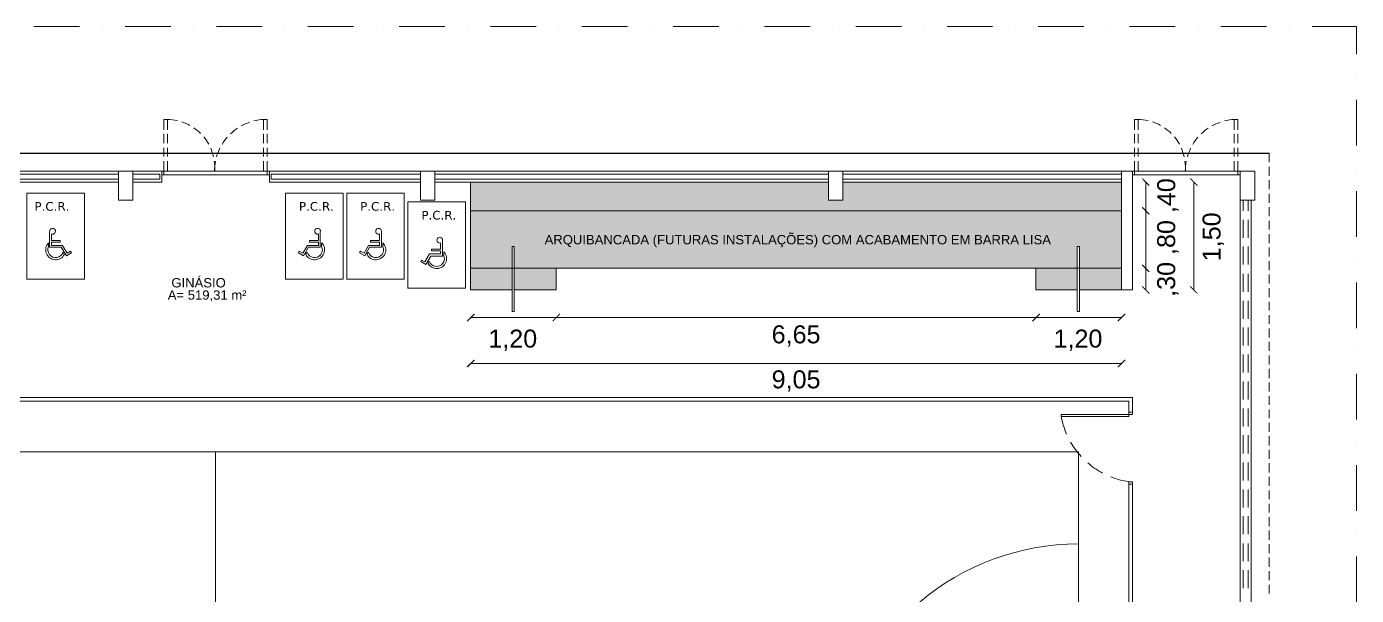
# Model space of a CAD drawing. Extents: x 3377 to 3790, y 1673 to 1846.
# Drawn here: x 3671.17 to 3689.66, y 1751.93 to 1759.84 of the extents above; entities that cross this region are included whole.
import ezdxf

# ---------------------------------------------------------------- set-up
doc = ezdxf.new("R2010")
doc.units = 0
doc.header["$LTSCALE"] = 2
for name, color, linetype in [('PDF11_0', 7, 'Continuous'), ('PDF11_03-ESQUADRIA', 7, 'Continuous'), ('PDF11_13-CORTE', 7, 'Continuous'), ('PDF11_A-PROJEÇÃO', 7, 'Continuous'), ('PDF11_COBOGO', 7, 'Continuous'), ('PDF11_COTAS', 7, 'Continuous'), ('PDF11_I- QUADRA', 7, 'Continuous'), ('PDF11_Text', 7, 'Continuous')]:
    doc.layers.add(name, color=color, linetype=linetype)
for name, color, linetype, true_color in [('PDF11_04-DETALHE', 7, 'Continuous', 0xd933c0), ('PDF11_I-MARCACAO', 7, 'Continuous', 0x464646), ('PDF11_I-PROJEÇÃO', 7, 'Continuous', 0x787878), ('PDF11_Piso', 7, 'Continuous', 0xc6e3ff), ('PDF6_04-DETALHE', 7, 'Continuous', 0xd933c0)]:
    doc.layers.add(name, color=color, linetype=linetype, true_color=true_color)
doc.styles.add('PDF Arial', font='arial.ttf')
doc.styles.add('PDF Verdana', font='verdana.ttf')

msp = doc.modelspace()

# ---------------------------------------------------------------- linework, layer by layer
msp.add_line((3660.694, 1758.082), (3688.444, 1758.082))
at = {"layer": 'PDF11_0', "lineweight": 0}
for points in [[(3671.267, 1759.843), (3671.902, 1759.843)], [(3672.22, 1759.843), (3672.22, 1759.843)], [(3672.537, 1759.843), (3673.172, 1759.843)], [(3673.489, 1759.843), (3673.489, 1759.843)], [(3673.807, 1759.843), (3674.442, 1759.843)], [(3674.759, 1759.843), (3674.759, 1759.843)], [(3675.077, 1759.843), (3675.712, 1759.843)], [(3676.029, 1759.843), (3676.029, 1759.843)], [(3676.347, 1759.843), (3676.981, 1759.843)], [(3677.299, 1759.843), (3677.299, 1759.843)], [(3677.616, 1759.843), (3678.251, 1759.843)], [(3678.569, 1759.843), (3678.569, 1759.843)], [(3678.886, 1759.843), (3679.521, 1759.843)], [(3679.839, 1759.843), (3679.839, 1759.843)], [(3680.156, 1759.843), (3680.791, 1759.843)], [(3681.108, 1759.843), (3681.108, 1759.843)], [(3681.426, 1759.843), (3682.061, 1759.843)], [(3682.378, 1759.843), (3682.378, 1759.843)], [(3682.696, 1759.843), (3683.331, 1759.843)], [(3683.648, 1759.843), (3683.648, 1759.843)], [(3683.966, 1759.843), (3684.6, 1759.843)], [(3684.918, 1759.843), (3684.918, 1759.843)], [(3685.235, 1759.843), (3685.87, 1759.843)], [(3686.188, 1759.843), (3686.188, 1759.843)], [(3686.505, 1759.843), (3687.14, 1759.843)], [(3687.458, 1759.843), (3687.458, 1759.843)], [(3687.775, 1759.843), (3688.41, 1759.843)], [(3688.727, 1759.843), (3688.727, 1759.843)], [(3689.045, 1759.843), (3689.659, 1759.843), (3689.659, 1759.457)], [(3689.659, 1759.14), (3689.659, 1759.14)], [(3689.659, 1758.823), (3689.659, 1758.188)], [(3689.659, 1757.87), (3689.659, 1757.87)], [(3689.659, 1757.553), (3689.659, 1756.918)], [(3689.659, 1756.6), (3689.659, 1756.6)], [(3689.659, 1756.283), (3689.659, 1755.648)], [(3689.659, 1755.331), (3689.659, 1755.331)], [(3689.659, 1755.013), (3689.659, 1754.378)], [(3689.659, 1754.061), (3689.659, 1754.061)], [(3689.659, 1753.743), (3689.659, 1753.108)], [(3689.659, 1752.791), (3689.659, 1752.791)], [(3689.659, 1752.473), (3689.659, 1751.839)]]:
    msp.add_lwpolyline(points, dxfattribs=at)
at = {"layer": 'PDF11_0', "transparency": 33554559}
for points in [[(3686.785, 1757.637), (3686.675, 1757.726), (3686.683, 1757.735)], [(3686.772, 1757.625), (3686.785, 1757.637), (3686.675, 1757.726)], [(3687.453, 1757.637), (3687.343, 1757.726), (3687.352, 1757.735)], [(3687.445, 1757.625), (3687.453, 1757.637), (3687.343, 1757.726)], [(3686.785, 1757.235), (3686.675, 1757.324), (3686.683, 1757.337)], [(3686.683, 1757.337), (3686.675, 1757.324), (3686.785, 1757.235)], [(3686.772, 1757.227), (3686.785, 1757.235), (3686.675, 1757.324)], [(3686.675, 1757.324), (3686.785, 1757.235), (3686.772, 1757.227)], [(3686.683, 1756.537), (3686.675, 1756.524), (3686.785, 1756.435)], [(3686.785, 1756.435), (3686.675, 1756.524), (3686.683, 1756.537)], [(3686.675, 1756.524), (3686.785, 1756.435), (3686.772, 1756.427)], [(3686.772, 1756.427), (3686.785, 1756.435), (3686.675, 1756.524)], [(3686.683, 1756.236), (3686.675, 1756.224), (3686.785, 1756.135)], [(3686.675, 1756.224), (3686.785, 1756.135), (3686.772, 1756.126)], [(3687.352, 1756.236), (3687.343, 1756.224), (3687.453, 1756.135)], [(3687.343, 1756.224), (3687.453, 1756.135), (3687.445, 1756.126)], [(3677.388, 1755.851), (3677.299, 1755.741), (3677.286, 1755.75)], [(3677.401, 1755.843), (3677.388, 1755.851), (3677.299, 1755.741)], [(3678.476, 1755.75), (3678.488, 1755.741), (3678.577, 1755.851)], [(3678.577, 1755.851), (3678.488, 1755.741), (3678.476, 1755.75)], [(3678.488, 1755.741), (3678.577, 1755.851), (3678.59, 1755.843)], [(3678.59, 1755.843), (3678.577, 1755.851), (3678.488, 1755.741)], [(3685.248, 1755.851), (3685.159, 1755.741), (3685.146, 1755.75)], [(3685.146, 1755.75), (3685.159, 1755.741), (3685.248, 1755.851)], [(3685.261, 1755.843), (3685.248, 1755.851), (3685.159, 1755.741)], [(3685.159, 1755.741), (3685.248, 1755.851), (3685.261, 1755.843)], [(3686.336, 1755.75), (3686.349, 1755.741), (3686.437, 1755.851)], [(3686.349, 1755.741), (3686.437, 1755.851), (3686.45, 1755.843)], [(3677.388, 1755.212), (3677.299, 1755.102), (3677.286, 1755.115)], [(3677.401, 1755.204), (3677.388, 1755.212), (3677.299, 1755.102)], [(3686.336, 1755.115), (3686.349, 1755.102), (3686.437, 1755.212)], [(3686.349, 1755.102), (3686.437, 1755.212), (3686.45, 1755.204)]]:
    msp.add_solid(points, dxfattribs=at)
at = {"layer": 'PDF11_03-ESQUADRIA', "lineweight": 0}
for points in [[(3673.125, 1758.408), (3673.125, 1758.552), (3673.075, 1758.552), (3673.075, 1758.408)], [(3674.463, 1758.408), (3674.463, 1758.552), (3674.514, 1758.552), (3674.514, 1758.408)], [(3686.624, 1758.408), (3686.624, 1758.552), (3686.573, 1758.552), (3686.573, 1758.408)], [(3687.961, 1758.408), (3687.961, 1758.552), (3688.012, 1758.552), (3688.012, 1758.408)], [(3673.075, 1758.349), (3673.075, 1758.222)], [(3673.125, 1758.222), (3673.125, 1758.349)], [(3674.463, 1758.222), (3674.463, 1758.349)], [(3674.514, 1758.349), (3674.514, 1758.222)], [(3686.573, 1758.349), (3686.573, 1758.222)], [(3686.624, 1758.222), (3686.624, 1758.349)], [(3687.961, 1758.222), (3687.961, 1758.349)], [(3688.012, 1758.349), (3688.012, 1758.222)], [(3673.075, 1758.158), (3673.075, 1758.035)], [(3673.125, 1758.035), (3673.125, 1758.158)], [(3674.463, 1758.035), (3674.463, 1758.158)], [(3674.514, 1758.158), (3674.514, 1758.035)], [(3686.573, 1758.158), (3686.573, 1758.035)], [(3686.624, 1758.035), (3686.624, 1758.158)], [(3687.961, 1758.035), (3687.961, 1758.158)], [(3688.012, 1758.158), (3688.012, 1758.035)], [(3673.075, 1757.972), (3673.075, 1757.832), (3673.125, 1757.832), (3673.125, 1757.972)], [(3674.514, 1757.972), (3674.514, 1757.832), (3674.463, 1757.832), (3674.463, 1757.972)], [(3686.573, 1757.972), (3686.573, 1757.832), (3686.624, 1757.832), (3686.624, 1757.972)], [(3688.012, 1757.972), (3688.012, 1757.832), (3687.961, 1757.832), (3687.961, 1757.972)], [(3674.514, 1757.832), (3674.514, 1757.781), (3673.045, 1757.781)], [(3673.075, 1757.832), (3673.075, 1757.781)], [(3674.488, 1757.832), (3673.125, 1757.832)], [(3688.012, 1757.832), (3688.012, 1757.781), (3686.543, 1757.781)], [(3686.573, 1757.832), (3686.573, 1757.781)], [(3687.987, 1757.832), (3686.624, 1757.832)]]:
    msp.add_lwpolyline(points, dxfattribs=at)
for points in [[(3673.045, 1757.781), (3673.075, 1757.781), (3673.075, 1757.832), (3673.045, 1757.832)], [(3674.514, 1757.781), (3674.543, 1757.781), (3674.543, 1757.832), (3674.514, 1757.832)], [(3686.543, 1757.781), (3686.573, 1757.781), (3686.573, 1757.832), (3686.543, 1757.832)], [(3688.012, 1757.781), (3688.042, 1757.781), (3688.042, 1757.832), (3688.012, 1757.832)]]:
    msp.add_lwpolyline(points, close=True, dxfattribs=at)
for centre, radius, start, end in [((3673.115, 1757.885), 0.667, 77.2016, 89.1061), ((3673.115, 1757.885), 0.667, 61.0903, 71.8358), ((3673.115, 1757.885), 0.667, 44.978, 55.7174), ((3674.499, 1757.834), 0.717, 123.9584, 133.9352), ((3674.499, 1757.834), 0.717, 108.9924, 118.9715), ((3674.499, 1757.834), 0.718, 92.681, 104.0062), ((3686.613, 1757.885), 0.667, 77.2017, 89.106), ((3686.613, 1757.885), 0.667, 61.0902, 71.8362), ((3686.613, 1757.885), 0.667, 44.978, 55.7174), ((3687.997, 1757.834), 0.717, 123.9584, 133.9352), ((3687.997, 1757.834), 0.717, 108.9924, 118.9715), ((3687.997, 1757.834), 0.718, 92.681, 104.0062), ((3673.115, 1757.885), 0.667, 28.867, 39.6055), ((3674.499, 1757.834), 0.718, 138.9233, 148.8959), ((3686.613, 1757.885), 0.667, 28.867, 39.6055), ((3687.997, 1757.834), 0.718, 138.9233, 148.8959), ((3673.115, 1757.885), 0.667, 12.7546, 23.4947), ((3674.499, 1757.834), 0.718, 153.8872, 163.8591), ((3686.613, 1757.885), 0.667, 12.7546, 23.4947), ((3687.998, 1757.834), 0.718, 153.8872, 163.8591), ((3673.115, 1757.885), 0.667, 355.4847, 7.3828), ((3674.499, 1757.834), 0.717, 168.8486, 180.1712), ((3686.613, 1757.885), 0.667, 355.4847, 7.3828), ((3687.997, 1757.834), 0.717, 168.8486, 180.1712)]:
    msp.add_arc(centre, radius, start, end, dxfattribs=at)
at = {"layer": 'PDF11_04-DETALHE', "color": 7, "lineweight": 0}
for points in [[(3671.97, 1757.527), (3671.97, 1756.329), (3671.17, 1756.329), (3671.17, 1757.527)], [(3674.768, 1757.527), (3674.768, 1756.329), (3675.568, 1756.329), (3675.568, 1757.527)], [(3675.619, 1757.527), (3675.619, 1756.329), (3676.419, 1756.329), (3676.419, 1757.527)], [(3676.469, 1757.405), (3676.469, 1756.207), (3677.269, 1756.207), (3677.269, 1757.405)]]:
    msp.add_lwpolyline(points, close=True, dxfattribs=at)
for points in [[(3671.513, 1756.956), (3671.513, 1756.867), (3671.635, 1756.867), (3671.635, 1756.846), (3671.513, 1756.846), (3671.513, 1756.799), (3671.665, 1756.799), (3671.729, 1756.693), (3671.775, 1756.719), (3671.792, 1756.698), (3671.72, 1756.655), (3671.648, 1756.774), (3671.483, 1756.774), (3671.483, 1756.994)], [(3675.225, 1756.956), (3675.225, 1756.867), (3675.102, 1756.867), (3675.102, 1756.846), (3675.225, 1756.846), (3675.225, 1756.799), (3675.073, 1756.799), (3675.009, 1756.693), (3674.958, 1756.719), (3674.946, 1756.698), (3675.017, 1756.655), (3675.085, 1756.774), (3675.25, 1756.774), (3675.25, 1756.994)], [(3676.076, 1756.956), (3676.076, 1756.867), (3675.949, 1756.867), (3675.949, 1756.846), (3676.076, 1756.846), (3676.076, 1756.799), (3675.919, 1756.799), (3675.86, 1756.693), (3675.809, 1756.719), (3675.796, 1756.698), (3675.868, 1756.655), (3675.936, 1756.774), (3676.101, 1756.774), (3676.101, 1756.994)], [(3675.267, 1756.833), (3675.267, 1756.787)], [(3676.118, 1756.833), (3676.118, 1756.787)], [(3676.922, 1756.833), (3676.922, 1756.749), (3676.799, 1756.749), (3676.799, 1756.723), (3676.922, 1756.723), (3676.922, 1756.681), (3676.77, 1756.681), (3676.706, 1756.571), (3676.66, 1756.596), (3676.647, 1756.575), (3676.719, 1756.533), (3676.787, 1756.651), (3676.952, 1756.651), (3676.952, 1756.871)], [(3671.674, 1756.702), (3671.691, 1756.672)], [(3675.064, 1756.702), (3675.047, 1756.672)], [(3675.915, 1756.702), (3675.898, 1756.672)], [(3676.766, 1756.579), (3676.749, 1756.55)]]:
    msp.add_lwpolyline(points, dxfattribs=at)
for points in [[(3671.692, 1756.674, -1.151276), (3671.47, 1756.833), (3671.47, 1756.787)], [(3676.748, 1756.551, 1.151276), (3676.969, 1756.71), (3676.969, 1756.664)]]:
    msp.add_lwpolyline(points, format="xyb", dxfattribs=at)
for centre, radius, start, end in [((3671.528, 1756.996), 0.0402, 250.5267, 180), ((3675.214, 1756.996), 0.0402, 360, 289.4733), ((3676.061, 1756.996), 0.0402, 360, 289.4733), ((3671.57, 1756.738), 0.108, 154.1602, 341.6913), ((3675.172, 1756.738), 0.138, 207.8558, 43.9453), ((3675.172, 1756.738), 0.108, 198.3087, 25.8398), ((3676.023, 1756.738), 0.138, 207.8558, 43.9453), ((3676.023, 1756.738), 0.108, 198.3087, 25.8398), ((3676.912, 1756.873), 0.0402, 360, 289.4733), ((3676.869, 1756.615), 0.108, 198.3087, 25.8398)]:
    msp.add_arc(centre, radius, start, end, dxfattribs=at)
at = {"layer": 'PDF11_13-CORTE', "lineweight": 0}
for points in [[(3672.643, 1757.68), (3673.045, 1757.68), (3673.045, 1757.832), (3661.096, 1757.832)], [(3666.92, 1757.79), (3672.444, 1757.79)], [(3672.444, 1757.722), (3666.92, 1757.722)], [(3666.92, 1757.68), (3672.444, 1757.68)], [(3672.643, 1757.79), (3673.02, 1757.79), (3673.02, 1757.722), (3672.643, 1757.722)], [(3673.045, 1757.68), (3673.045, 1757.832)], [(3686.391, 1757.832), (3674.543, 1757.832), (3674.543, 1757.68), (3676.643, 1757.68)], [(3676.643, 1757.722), (3674.569, 1757.722), (3674.569, 1757.79), (3676.643, 1757.79)], [(3676.842, 1757.79), (3682.319, 1757.79)], [(3682.319, 1757.722), (3676.842, 1757.722)], [(3676.842, 1757.68), (3682.319, 1757.68)], [(3682.518, 1757.79), (3686.391, 1757.79)], [(3686.391, 1757.722), (3682.518, 1757.722)], [(3682.518, 1757.68), (3686.391, 1757.68)], [(3688.194, 1750.983), (3688.194, 1748.681), (3688.042, 1748.681), (3688.042, 1757.832)], [(3688.194, 1751.381), (3688.194, 1757.43)]]:
    msp.add_lwpolyline(points, dxfattribs=at)
for points in [[(3672.444, 1757.832), (3672.643, 1757.832), (3672.643, 1757.43), (3672.444, 1757.43)], [(3676.643, 1757.832), (3676.842, 1757.832), (3676.842, 1757.43), (3676.643, 1757.43)], [(3682.319, 1757.832), (3682.518, 1757.832), (3682.518, 1757.43), (3682.319, 1757.43)], [(3686.391, 1756.181), (3686.391, 1757.832), (3686.543, 1757.832), (3686.543, 1756.181)], [(3688.042, 1757.832), (3688.245, 1757.832), (3688.245, 1757.43), (3688.042, 1757.43)]]:
    msp.add_lwpolyline(points, close=True, dxfattribs=at)
at = {"layer": 'PDF11_A-PROJEÇÃO', "lineweight": 0}
for points in [[(3671.225, 1758.082), (3671.348, 1758.082)], [(3671.411, 1758.082), (3671.538, 1758.082)], [(3671.602, 1758.082), (3671.724, 1758.082)], [(3671.788, 1758.082), (3671.911, 1758.082)], [(3671.974, 1758.082), (3672.101, 1758.082)], [(3672.16, 1758.082), (3672.287, 1758.082)], [(3672.351, 1758.082), (3672.474, 1758.082)], [(3672.537, 1758.082), (3672.664, 1758.082)], [(3672.723, 1758.082), (3672.85, 1758.082)], [(3672.914, 1758.082), (3673.037, 1758.082)], [(3673.1, 1758.082), (3673.223, 1758.082)], [(3673.286, 1758.082), (3673.413, 1758.082)], [(3673.477, 1758.082), (3673.6, 1758.082)], [(3673.663, 1758.082), (3673.786, 1758.082)], [(3673.849, 1758.082), (3673.976, 1758.082)], [(3674.035, 1758.082), (3674.162, 1758.082)], [(3674.226, 1758.082), (3674.349, 1758.082)], [(3674.412, 1758.082), (3674.539, 1758.082)], [(3674.598, 1758.082), (3674.725, 1758.082)], [(3674.789, 1758.082), (3674.912, 1758.082)], [(3674.975, 1758.082), (3675.098, 1758.082)], [(3675.161, 1758.082), (3675.288, 1758.082)], [(3675.348, 1758.082), (3675.475, 1758.082)], [(3675.538, 1758.082), (3675.661, 1758.082)], [(3675.724, 1758.082), (3675.851, 1758.082)], [(3675.911, 1758.082), (3676.038, 1758.082)], [(3676.101, 1758.082), (3676.224, 1758.082)], [(3676.287, 1758.082), (3676.41, 1758.082)], [(3676.474, 1758.082), (3676.601, 1758.082)], [(3676.664, 1758.082), (3676.787, 1758.082)], [(3676.85, 1758.082), (3676.973, 1758.082)], [(3677.037, 1758.082), (3677.163, 1758.082)], [(3677.223, 1758.082), (3677.35, 1758.082)], [(3677.413, 1758.082), (3677.536, 1758.082)], [(3677.599, 1758.082), (3677.726, 1758.082)], [(3677.786, 1758.082), (3677.913, 1758.082)], [(3677.976, 1758.082), (3678.099, 1758.082)], [(3678.162, 1758.082), (3678.285, 1758.082)], [(3678.349, 1758.082), (3678.476, 1758.082)], [(3678.535, 1758.082), (3678.662, 1758.082)], [(3678.725, 1758.082), (3678.848, 1758.082)], [(3678.912, 1758.082), (3679.039, 1758.082)], [(3679.098, 1758.082), (3679.225, 1758.082)], [(3679.288, 1758.082), (3679.411, 1758.082)], [(3679.475, 1758.082), (3679.602, 1758.082)], [(3679.661, 1758.082), (3679.788, 1758.082)], [(3679.851, 1758.082), (3679.974, 1758.082)], [(3680.038, 1758.082), (3680.16, 1758.082)], [(3680.224, 1758.082), (3680.351, 1758.082)], [(3680.41, 1758.082), (3680.537, 1758.082)], [(3680.6, 1758.082), (3680.723, 1758.082)], [(3680.787, 1758.082), (3680.914, 1758.082)], [(3680.973, 1758.082), (3681.1, 1758.082)], [(3681.163, 1758.082), (3681.286, 1758.082)], [(3681.35, 1758.082), (3681.472, 1758.082)], [(3681.536, 1758.082), (3681.663, 1758.082)], [(3681.726, 1758.082), (3681.849, 1758.082)], [(3681.913, 1758.082), (3682.035, 1758.082)], [(3682.099, 1758.082), (3682.226, 1758.082)], [(3682.285, 1758.082), (3682.412, 1758.082)], [(3682.476, 1758.082), (3682.598, 1758.082)], [(3682.662, 1758.082), (3682.789, 1758.082)], [(3682.848, 1758.082), (3682.975, 1758.082)], [(3683.039, 1758.082), (3683.161, 1758.082)], [(3683.225, 1758.082), (3683.348, 1758.082)], [(3683.411, 1758.082), (3683.538, 1758.082)], [(3683.597, 1758.082), (3683.724, 1758.082)], [(3683.788, 1758.082), (3683.911, 1758.082)], [(3683.974, 1758.082), (3684.101, 1758.082)], [(3684.16, 1758.082), (3684.287, 1758.082)], [(3684.351, 1758.082), (3684.473, 1758.082)], [(3684.537, 1758.082), (3684.66, 1758.082)], [(3684.723, 1758.082), (3684.85, 1758.082)], [(3684.914, 1758.082), (3685.036, 1758.082)], [(3685.1, 1758.082), (3685.223, 1758.082)], [(3685.286, 1758.082), (3685.413, 1758.082)], [(3685.472, 1758.082), (3685.599, 1758.082)], [(3685.663, 1758.082), (3685.786, 1758.082)], [(3685.849, 1758.082), (3685.976, 1758.082)], [(3686.035, 1758.082), (3686.162, 1758.082)], [(3686.226, 1758.082), (3686.349, 1758.082)], [(3686.412, 1758.082), (3686.535, 1758.082)], [(3686.598, 1758.082), (3686.725, 1758.082)], [(3686.785, 1758.082), (3686.912, 1758.082)], [(3686.975, 1758.082), (3687.098, 1758.082)], [(3687.161, 1758.082), (3687.288, 1758.082)], [(3687.348, 1758.082), (3687.475, 1758.082)], [(3687.538, 1758.082), (3687.661, 1758.082)], [(3687.724, 1758.082), (3687.851, 1758.082)], [(3687.91, 1758.082), (3688.037, 1758.082)], [(3688.101, 1758.082), (3688.224, 1758.082)], [(3688.287, 1758.082), (3688.444, 1758.082), (3688.444, 1757.955)], [(3688.444, 1757.891), (3688.444, 1757.769)], [(3688.444, 1757.705), (3688.444, 1757.582)], [(3688.444, 1757.519), (3688.444, 1757.392)], [(3688.444, 1757.333), (3688.444, 1757.206)], [(3688.444, 1757.142), (3688.444, 1757.019)], [(3688.444, 1756.956), (3688.444, 1756.829)], [(3688.444, 1756.77), (3688.444, 1756.643)], [(3688.444, 1756.579), (3688.444, 1756.456)], [(3688.444, 1756.393), (3688.444, 1756.27)], [(3688.444, 1756.207), (3688.444, 1756.08)], [(3688.444, 1756.016), (3688.444, 1755.894)], [(3688.444, 1755.83), (3688.444, 1755.707)], [(3688.444, 1755.644), (3688.444, 1755.517)], [(3688.444, 1755.458), (3688.444, 1755.331)], [(3688.444, 1755.267), (3688.444, 1755.144)], [(3688.444, 1755.081), (3688.444, 1754.954)], [(3688.444, 1754.895), (3688.444, 1754.768)], [(3688.444, 1754.704), (3688.444, 1754.581)], [(3688.444, 1754.518), (3688.444, 1754.395)], [(3688.444, 1754.332), (3688.444, 1754.205)], [(3688.444, 1754.145), (3688.444, 1754.018)], [(3688.444, 1753.955), (3688.444, 1753.832)], [(3688.444, 1753.769), (3688.444, 1753.642)], [(3688.444, 1753.582), (3688.444, 1753.455)], [(3688.444, 1753.392), (3688.444, 1753.269)], [(3688.444, 1753.206), (3688.444, 1753.083)], [(3688.444, 1753.019), (3688.444, 1752.892)], [(3688.444, 1752.833), (3688.444, 1752.706)], [(3688.444, 1752.643), (3688.444, 1752.52)], [(3688.444, 1752.457), (3688.444, 1752.33)], [(3688.444, 1752.27), (3688.444, 1752.143)], [(3688.444, 1752.08), (3688.444, 1751.957)]]:
    msp.add_lwpolyline(points, dxfattribs=at)
at = {"layer": 'PDF11_COBOGO', "lineweight": 0}
for points in [[(3688.084, 1757.43), (3688.084, 1757.282)], [(3688.152, 1757.282), (3688.152, 1757.43)], [(3688.084, 1757.155), (3688.084, 1756.905)], [(3688.152, 1756.905), (3688.152, 1757.155)], [(3688.084, 1756.782), (3688.084, 1756.533)], [(3688.152, 1756.533), (3688.152, 1756.782)], [(3688.084, 1756.406), (3688.084, 1756.156)], [(3688.152, 1756.156), (3688.152, 1756.406)], [(3688.084, 1756.029), (3688.084, 1755.779)], [(3688.152, 1755.779), (3688.152, 1756.029)], [(3688.084, 1755.656), (3688.084, 1755.407)], [(3688.152, 1755.407), (3688.152, 1755.656)], [(3688.084, 1755.28), (3688.084, 1755.03)], [(3688.152, 1755.03), (3688.152, 1755.28)], [(3688.084, 1754.907), (3688.084, 1754.658)], [(3688.152, 1754.658), (3688.152, 1754.907)], [(3688.084, 1754.531), (3688.084, 1754.281)], [(3688.152, 1754.281), (3688.152, 1754.531)], [(3688.084, 1754.158), (3688.084, 1753.904)], [(3688.152, 1753.904), (3688.152, 1754.158)], [(3688.084, 1753.781), (3688.084, 1753.532)], [(3688.152, 1753.532), (3688.152, 1753.781)], [(3688.084, 1753.405), (3688.084, 1753.155)], [(3688.152, 1753.155), (3688.152, 1753.405)], [(3688.084, 1753.032), (3688.084, 1752.782)], [(3688.152, 1752.782), (3688.152, 1753.032)], [(3688.084, 1752.655), (3688.084, 1752.406)], [(3688.152, 1752.406), (3688.152, 1752.655)], [(3688.084, 1752.283), (3688.084, 1752.033)], [(3688.152, 1752.033), (3688.152, 1752.283)]]:
    msp.add_lwpolyline(points, dxfattribs=at)
at = {"layer": 'PDF11_COTAS', "lineweight": 0}
for points in [[(3686.73, 1756.181), (3686.73, 1756.482), (3686.73, 1757.282), (3686.73, 1757.68)], [(3687.398, 1757.68), (3687.398, 1756.181)], [(3677.341, 1755.796), (3678.531, 1755.796), (3685.202, 1755.796), (3686.391, 1755.796)], [(3677.341, 1755.157), (3686.391, 1755.157)]]:
    msp.add_lwpolyline(points, dxfattribs=at)
at = {"layer": 'PDF11_I- QUADRA', "lineweight": 0}
for points in [[(3686.543, 1754.48), (3686.543, 1754.683), (3661.096, 1754.683), (3661.096, 1754.632), (3686.493, 1754.632), (3686.493, 1754.48)], [(3686.493, 1754.45), (3685.553, 1754.45), (3685.553, 1754.421), (3686.493, 1754.421)], [(3686.543, 1754.45), (3686.493, 1754.45), (3686.493, 1754.48), (3686.543, 1754.48)], [(3686.543, 1753.481), (3686.493, 1753.481), (3686.493, 1753.51), (3686.543, 1753.51)], [(3686.543, 1742.383), (3686.493, 1742.383), (3686.493, 1753.481), (3686.543, 1753.481)]]:
    msp.add_lwpolyline(points, close=True, dxfattribs=at)
at = {"layer": 'PDF11_I-MARCACAO', "lineweight": 0}
msp.add_lwpolyline([(3661.794, 1753.93), (3661.794, 1741.934), (3685.794, 1741.934), (3685.794, 1753.93)], close=True, dxfattribs=at)
msp.add_lwpolyline([(3673.794, 1753.93), (3673.794, 1741.934)], dxfattribs=at)
msp.add_arc((3685.796, 1749.221), 3.426, 90, 170.1453, dxfattribs=at)
at = {"layer": 'PDF11_I-PROJEÇÃO', "lineweight": 0}
for start, end in [(190.1459, 203.5107), (209.9158, 222.7258), (229.1309, 241.9464), (248.3515, 261.7108)]:
    msp.add_arc((3686.655, 1754.622), 1.12, start, end, dxfattribs=at)
at = {"layer": 'PDF11_Piso', "transparency": 33554559}
for points in [[(3682.319, 1757.68), (3677.341, 1757.68), (3682.319, 1757.43)], [(3677.341, 1757.68), (3682.319, 1757.43), (3677.341, 1757.43)], [(3686.391, 1757.68), (3682.518, 1757.68), (3686.391, 1757.43)], [(3682.518, 1757.68), (3686.391, 1757.43), (3682.518, 1757.43)], [(3686.391, 1757.43), (3677.341, 1757.43), (3686.391, 1757.282)], [(3677.341, 1757.43), (3686.391, 1757.282), (3677.341, 1757.282)], [(3686.391, 1757.282), (3677.341, 1757.282), (3686.391, 1756.782)], [(3677.341, 1757.282), (3686.391, 1756.782), (3677.341, 1756.782)], [(3677.917, 1756.782), (3677.341, 1756.782), (3677.917, 1756.482)], [(3677.341, 1756.782), (3677.917, 1756.482), (3677.341, 1756.482)], [(3685.777, 1756.782), (3677.947, 1756.782), (3685.777, 1756.482)], [(3677.947, 1756.782), (3685.777, 1756.482), (3677.947, 1756.482)], [(3686.391, 1756.782), (3685.807, 1756.782), (3686.391, 1756.482)], [(3685.807, 1756.782), (3686.391, 1756.482), (3685.807, 1756.482)], [(3677.917, 1756.482), (3677.341, 1756.482), (3677.917, 1756.181)], [(3677.341, 1756.482), (3677.917, 1756.181), (3677.341, 1756.181)], [(3678.531, 1756.482), (3677.947, 1756.482), (3678.531, 1756.181)], [(3677.947, 1756.482), (3678.531, 1756.181), (3677.947, 1756.181)], [(3685.777, 1756.482), (3685.202, 1756.482), (3685.777, 1756.181)], [(3685.202, 1756.482), (3685.777, 1756.181), (3685.202, 1756.181)], [(3686.391, 1756.482), (3685.807, 1756.482), (3686.391, 1756.181)], [(3685.807, 1756.482), (3686.391, 1756.181), (3685.807, 1756.181)]]:
    msp.add_solid(points, dxfattribs=at)
at = {"layer": 'PDF6_04-DETALHE', "color": 1, "lineweight": 0}
for points in [[(3686.391, 1756.482), (3677.341, 1756.482), (3677.341, 1757.68)], [(3677.341, 1757.282), (3686.391, 1757.282)], [(3677.917, 1756.181), (3677.341, 1756.181), (3677.341, 1756.482), (3677.917, 1756.482)], [(3677.947, 1756.482), (3678.531, 1756.482), (3678.531, 1756.181), (3677.947, 1756.181)], [(3685.777, 1756.181), (3685.202, 1756.181), (3685.202, 1756.482), (3685.777, 1756.482)], [(3685.807, 1756.482), (3686.391, 1756.482), (3686.391, 1756.181), (3685.807, 1756.181)]]:
    msp.add_lwpolyline(points, dxfattribs=at)
for points in [[(3677.917, 1755.881), (3677.917, 1756.782), (3677.947, 1756.782), (3677.947, 1755.881)], [(3685.777, 1755.881), (3685.807, 1755.881), (3685.807, 1756.782), (3685.777, 1756.782)]]:
    msp.add_lwpolyline(points, close=True, dxfattribs=at)

# ---------------------------------------------------------------- texts
at = {"layer": 'PDF11_Text', "attachment_point": 7, "rotation": 90, "style": 'PDF Arial'}
for s, insert, char_height in [(',30 ,80 ,40', (3687.185, 1756.084), 0.24996), ('1,50', (3687.816, 1756.579), 0.25)]:
    msp.add_mtext(s, dxfattribs=dict(at, insert=insert, char_height=char_height))
at = {"layer": 'PDF11_Text', "attachment_point": 7}
for s, insert, char_height, style in [('P.C.R.', (3671.276, 1757.28), 0.12, 'PDF Verdana'), ('P.C.R.', (3674.954, 1757.28), 0.12, 'PDF Verdana'), ('P.C.R.', (3675.805, 1757.28), 0.12, 'PDF Verdana'), ('P.C.R.', (3676.656, 1757.157), 0.12, 'PDF Verdana'), ('GINÁSIO', (3673.18, 1756.213), 0.13, 'PDF Arial'), ('A= 519,31 m²', (3673.13, 1756.02), 0.12998, 'PDF Arial'), ('6,65', (3681.527, 1755.391), 0.25, 'PDF Arial'), ('1,20', (3677.587, 1755.332), 0.25, 'PDF Arial'), ('1,20', (3685.447, 1755.332), 0.25, 'PDF Arial'), ('9,05', (3681.527, 1754.765), 0.25, 'PDF Arial')]:
    msp.add_mtext(s, dxfattribs=dict(at, insert=insert, char_height=char_height, style=style))
at = {"layer": 'PDF6_04-DETALHE', "color": 1, "lineweight": 0, "true_color": 0xe60000, "insert": (3678.37, 1756.774), "char_height": 0.12998, "attachment_point": 7, "style": 'PDF Arial'}
msp.add_mtext('ARQUIBANCADA (FUTURAS INSTALAÇÕES) COM ACABAMENTO EM BARRA LISA', dxfattribs=at)

doc.saveas('drawing.dxf')
